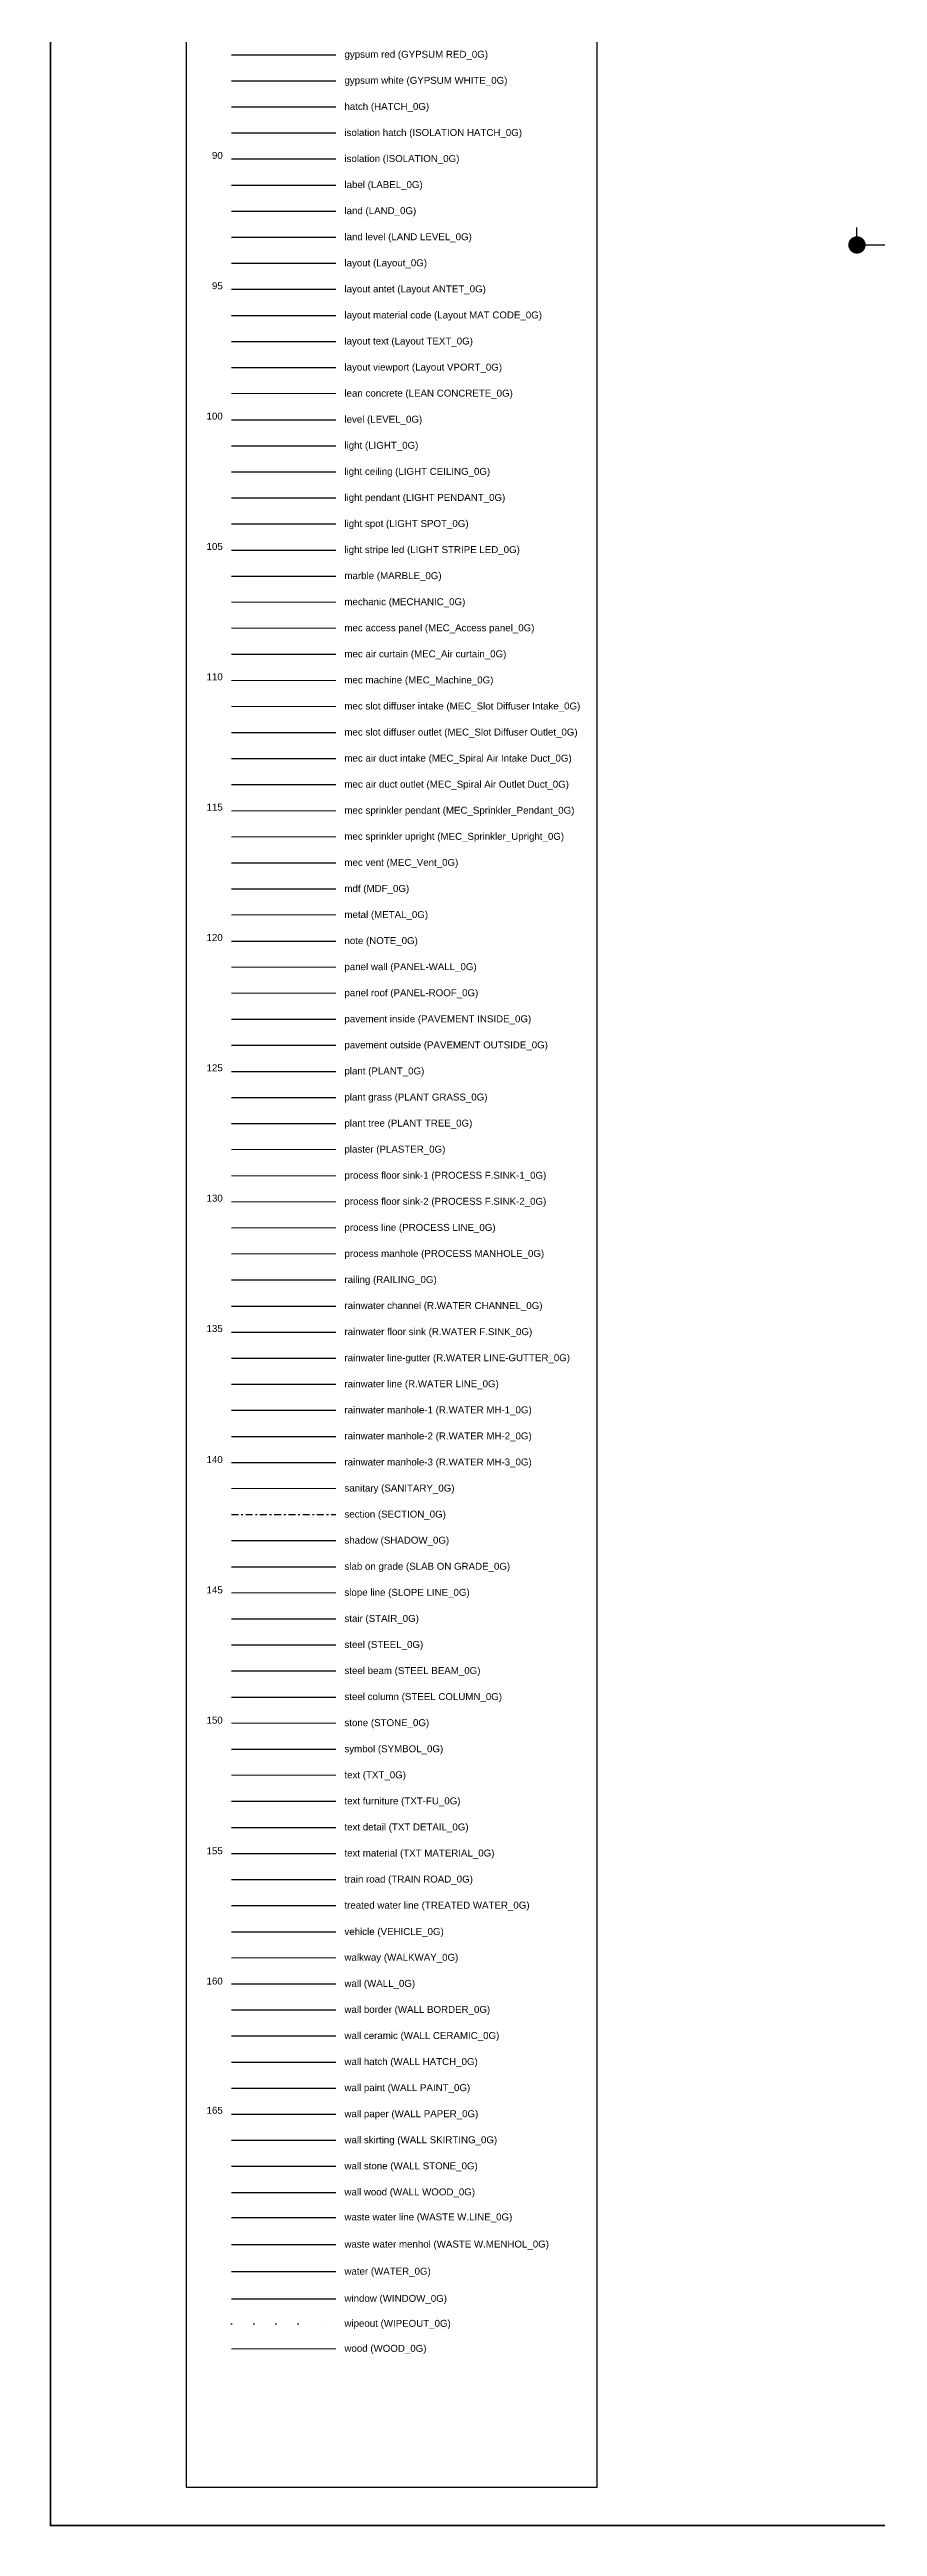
# Model space of a CAD drawing. Header units: millimetres. Extents: x 863 to 22635, y -482 to 12118.
# Drawn here: x 863 to 1339, y 514 to 1940 of the extents above; entities that cross this region are included whole.
import ezdxf
from ezdxf.enums import TextEntityAlignment as Align

# ---------------------------------------------------------------- set-up
doc = ezdxf.new("R2010")
doc.units = ezdxf.units.MM
doc.header["$PDMODE"] = 35
doc.linetypes.add('AXE_D2', pattern=[0.546806, 0.264583, -0.105833, 0.070556, -0.105833])
doc.linetypes.add('DOTX2', pattern=[12.7, 0, -12.7])
for name, color, linetype in [('DIM_0G', 20, 'Continuous'), ('GYPSUM RED_0G', 15, 'Continuous'), ('GYPSUM WHITE_0G', 252, 'Continuous'), ('HATCH_0G', 251, 'Continuous'), ('ISOLATION HATCH_0G', 251, 'Continuous'), ('ISOLATION_0G', 140, 'BATTING'), ('LABEL_0G', 32, 'Continuous'), ('LAND LEVEL_0G', 251, 'Continuous'), ('LAND_0G', 251, 'Continuous'), ('Layout ANTET_0G', 7, 'Continuous'), ('Layout MAT CODE_0G', 94, 'Continuous'), ('Layout TEXT_0G', 7, 'Continuous'), ('Layout VPORT_0G', 230, 'Continuous'), ('Layout_0G', 3, 'Continuous'), ('LEVEL_0G', 83, 'Continuous'), ('LIGHT CEILING_0G', 12, 'Continuous'), ('LIGHT PENDANT_0G', 12, 'Continuous'), ('LIGHT SPOT_0G', 12, 'Continuous'), ('LIGHT STRIPE LED_0G', 12, 'Continuous'), ('LIGHT_0G', 12, 'Continuous'), ('MARBLE_0G', 14, 'Continuous'), ('MDF_0G', 35, 'Continuous'), ('NOTE_0G', 242, 'Continuous'), ('PAVEMENT INSIDE_0G', 23, 'Continuous'), ('PAVEMENT OUTSIDE_0G', 25, 'Continuous'), ('PLANT GRASS_0G', 63, 'Continuous'), ('PLANT TREE_0G', 65, 'Continuous'), ('PLANT_0G', 64, 'Continuous'), ('R.WATER CHANNEL_0G', 245, 'Continuous'), ('R.WATER F.SINK_0G', 191, 'Continuous'), ('R.WATER LINE-GUTTER_0G', 217, 'Continuous'), ('R.WATER LINE_0G', 210, 'Continuous'), ('R.WATER MH-1_0G', 214, 'Continuous'), ('R.WATER MH-2_0G', 203, 'Continuous'), ('R.WATER MH-3_0G', 233, 'Continuous'), ('RAILING_0G', 165, 'Continuous'), ('SECTION_0G', 211, 'AXE_D2'), ('SHADOW_0G', 8, 'Continuous'), ('STAIR_0G', 181, 'Continuous'), ('STEEL BEAM_0G', 103, 'Continuous'), ('STEEL COLUMN_0G', 95, 'Continuous'), ('STEEL_0G', 111, 'Continuous'), ('SYMBOL_0G', 32, 'Continuous'), ('TRAIN ROAD_0G', 31, 'Continuous'), ('TREATED WATER_0G', 130, 'Continuous'), ('TXT DETAIL_0G', 242, 'Continuous'), ('TXT MATERIAL_0G', 123, 'Continuous'), ('TXT-FU_0G', 40, 'Continuous'), ('VEHICLE_0G', 251, 'Continuous'), ('WALL BORDER_0G', 14, 'Continuous'), ('WALL CERAMIC_0G', 127, 'Continuous'), ('WALL HATCH_0G', 8, 'Continuous'), ('WALL PAINT_0G', 61, 'Continuous'), ('WALL PAPER_0G', 63, 'Continuous'), ('WALL SKIRTING_0G', 35, 'Continuous'), ('WALL STONE_0G', 46, 'Continuous'), ('WALL WOOD_0G', 30, 'Continuous'), ('WALL_0G', 151, 'Continuous'), ('WASTE W.LINE_0G', 240, 'Continuous'), ('WASTE W.MENHOL_0G', 242, 'Continuous'), ('WATER_0G', 140, 'Continuous'), ('WINDOW_0G', 46, 'Continuous'), ('WIPEOUT_0G', 185, 'DOTX2')]:
    doc.layers.add(name, color=color, linetype=linetype)
for name, color, linetype, lineweight in [('LEAN CONCRETE_0G', 144, 'Continuous', 15), ('MEC_Access panel_0G', 3, 'Continuous', 0), ('MEC_Machine_0G', 6, 'Continuous', 0), ('MEC_Sprinkler_Pendent_0G', 1, 'Continuous', 5), ('MECHANIC_0G', 6, 'Continuous', 0), ('METAL_0G', 181, 'Continuous', 15), ('PANEL-ROOF_0G', 47, 'Continuous', 15), ('PANEL-WALL_0G', 69, 'Continuous', 15), ('PLASTER_0G', 189, 'Continuous', 9), ('PROCESS F.SINK-1_0G', 43, 'Continuous', 13), ('PROCESS F.SINK-2_0G', 42, 'Continuous', 13), ('PROCESS LINE_0G', 50, 'Continuous', 13), ('PROCESS MANHOLE_0G', 53, 'Continuous', 13), ('SANITARY_0G', 144, 'Continuous', 20), ('SLAB ON GRADE_0G', 216, 'Continuous', 25), ('SLOPE LINE_0G', 40, 'Continuous', 13), ('STONE_0G', 46, 'Continuous', 5), ('TXT_0G', 7, 'Continuous', 13), ('WALKWAY_0G', 30, 'Continuous', 5), ('WOOD_0G', 46, 'Continuous', 5)]:
    doc.layers.add(name, color=color, linetype=linetype, lineweight=lineweight)
for name, color, linetype, true_color in [('MEC_Air curtain_0G', 7, 'Continuous', 0xb38600), ('MEC_Slot Diffuser Outlet_0G', 7, 'Continuous', 0x3945b3), ('MEC_Spiral Air Intake Duct_0G', 7, 'Continuous', 0x00a574), ('MEC_Spiral Air Outlet Duct_0G', 7, 'Continuous', 0x3945b3), ('MEC_Vent_0G', 7, 'Continuous', 0x00a574)]:
    doc.layers.add(name, color=color, linetype=linetype, true_color=true_color)
doc.layers.add('MEC_Slot Diffuser Intake_0G', color=7, linetype='Continuous', lineweight=5, true_color=0x007a6d)
doc.layers.add('MEC_Sprinkler_Upright_0G', color=7, linetype='Continuous', lineweight=5, true_color=0xcc2329)
doc.styles.add('attdef', font='GOTHIC.TTF')
doc.styles.get("Standard").update_dxf_attribs({"font": 'arial.ttf'})
doc.linetypes.add('BATTING', pattern='A,0.00254,-2.54,[134,ltypeshp.shx,S=2.54,R=0,X=-2.54,Y=0],-5.08,[134,ltypeshp.shx,S=2.54,R=180,X=2.54,Y=0],-2.54', length=10.16254)
doc.dimstyles.new('A 1_20MM', dxfattribs={"dimscale": 10, "dimtxt": 4, "dimasz": 1, "dimexe": 1, "dimexo": 3, "dimgap": 1, "dimtad": 1, "dimdec": 1, "dimzin": 9, "dimtxsty": 'Standard', "dimblk": 'dim_dot', "dimcen": 2, "dimclrd": 256, "dimclre": 256, "dimclrt": 256, "dimadec": 1, "dimazin": 2, "dimtfac": 1, "dimtdec": 1, "dimtix": 1, "dimtmove": 2, "dimatfit": 3, "dimldrblk": 'ARCHTICK', "dimfxl": 4, "dimfxlon": 1, "dimarcsym": 0})

# ---------------------------------------------------------------- blocks, each defined once
blk = doc.blocks.new('dim_dot')
at = {"color": 0, "linetype": 'ByBlock'}
blk.add_line((-0.5, 0), (-1, 0), dxfattribs=at)
at = {"color": 0, "linetype": 'ByBlock', "const_width": 0.5}
blk.add_lwpolyline([(-0.25, 0, 1), (0.25, 0, 1)], format="xyb", close=True, dxfattribs=at)
blk = doc.blocks.new('*D69')
at = {"layer": 'Defpoints', "color": 0, "transparency": 16777216}
for p in [(464, 873.2), (1236.5, 873.2), (1236.5, 873.2)]:
    blk.add_point(p, dxfattribs=at)
at = {"layer": 'DIM_0G', "lineweight": -2, "transparency": 16777216}
for p, q in [((464, 873.2), (464, 883.2)), ((474, 873.2), (1226.5, 873.2)), ((1236.5, 873.2), (1236.5, 883.2))]:
    blk.add_line(p, q, dxfattribs=at)
at = {"layer": 'DIM_0G', "lineweight": -2, "transparency": 16777216, "xscale": 10, "yscale": 10, "zscale": 10, "rotation": 180}
blk.add_blockref('dim_dot', (464, 873.2), dxfattribs=at)
at = {"layer": 'DIM_0G', "lineweight": -2, "transparency": 16777216, "xscale": 10, "yscale": 10, "zscale": 10}
blk.add_blockref('dim_dot', (1236.5, 873.2), dxfattribs=at)
at = {"layer": 'DIM_0G', "transparency": 16777216, "insert": (850.3, 907.2), "char_height": 40, "attachment_point": 5}
blk.add_mtext('772,5', dxfattribs=at)
blk = doc.blocks.new('_ArchTick')
at = {"color": 0, "linetype": 'ByBlock', "const_width": 0.15}
blk.add_lwpolyline([(-0.5, -0.5), (0.5, 0.5)], dxfattribs=at)
blk = doc.blocks.new('221014_0G_LAYER-SYMBOL')
blk.add_lwpolyline([(314.51, 2342.66), (78.08, 2342.66), (78.08, -416.88), (314.51, -416.88)], close=True)
at = {"layer": 'DIM_0G', "const_width": 1}
blk.add_lwpolyline([(0, -439.09), (1427.74, -439.09), (1427.74, 2531.85), (0, 2531.85)], close=True, dxfattribs=at)
at = {"layer": 'GYPSUM RED_0G'}
blk.add_line((104.15, 982.66), (164.15, 982.66), dxfattribs=at)
at = {"layer": 'GYPSUM WHITE_0G'}
blk.add_line((104.15, 967.66), (164.15, 967.66), dxfattribs=at)
at = {"layer": 'HATCH_0G'}
blk.add_line((104.15, 952.66), (164.15, 952.66), dxfattribs=at)
at = {"layer": 'ISOLATION HATCH_0G'}
blk.add_line((104.15, 937.66), (164.15, 937.66), dxfattribs=at)
at = {"layer": 'ISOLATION_0G'}
blk.add_line((104.15, 922.66), (164.15, 922.66), dxfattribs=at)
at = {"layer": 'LABEL_0G'}
blk.add_line((104.15, 907.66), (164.15, 907.66), dxfattribs=at)
at = {"layer": 'LAND LEVEL_0G'}
blk.add_line((104.15, 877.66), (164.15, 877.66), dxfattribs=at)
at = {"layer": 'LAND_0G'}
blk.add_line((104.15, 892.66), (164.15, 892.66), dxfattribs=at)
at = {"layer": 'Layout ANTET_0G'}
blk.add_line((104.15, 847.66), (164.15, 847.66), dxfattribs=at)
at = {"layer": 'Layout MAT CODE_0G'}
blk.add_line((104.15, 832.66), (164.15, 832.66), dxfattribs=at)
at = {"layer": 'Layout TEXT_0G'}
blk.add_line((104.15, 817.66), (164.15, 817.66), dxfattribs=at)
at = {"layer": 'Layout VPORT_0G'}
blk.add_line((104.15, 802.66), (164.15, 802.66), dxfattribs=at)
at = {"layer": 'Layout_0G'}
blk.add_line((104.15, 862.66), (164.15, 862.66), dxfattribs=at)
at = {"layer": 'LEAN CONCRETE_0G'}
blk.add_line((104.15, 787.66), (164.15, 787.66), dxfattribs=at)
at = {"layer": 'LEVEL_0G'}
blk.add_line((104.15, 772.66), (164.15, 772.66), dxfattribs=at)
at = {"layer": 'LIGHT CEILING_0G'}
blk.add_line((104.15, 742.66), (164.15, 742.66), dxfattribs=at)
at = {"layer": 'LIGHT PENDANT_0G'}
blk.add_line((104.15, 727.66), (164.15, 727.66), dxfattribs=at)
at = {"layer": 'LIGHT SPOT_0G'}
blk.add_line((104.15, 712.66), (164.15, 712.66), dxfattribs=at)
at = {"layer": 'LIGHT STRIPE LED_0G'}
blk.add_line((104.15, 697.66), (164.15, 697.66), dxfattribs=at)
at = {"layer": 'LIGHT_0G'}
blk.add_line((104.15, 757.66), (164.15, 757.66), dxfattribs=at)
at = {"layer": 'MARBLE_0G'}
blk.add_line((104.15, 682.66), (164.15, 682.66), dxfattribs=at)
at = {"layer": 'MDF_0G'}
blk.add_line((104.15, 502.66), (164.15, 502.66), dxfattribs=at)
at = {"layer": 'MEC_Access panel_0G'}
blk.add_line((104.15, 652.66), (164.15, 652.66), dxfattribs=at)
at = {"layer": 'MEC_Air curtain_0G'}
blk.add_line((104.15, 637.66), (164.15, 637.66), dxfattribs=at)
at = {"layer": 'MEC_Machine_0G'}
blk.add_line((104.15, 622.66), (164.15, 622.66), dxfattribs=at)
at = {"layer": 'MEC_Slot Diffuser Intake_0G'}
blk.add_line((104.15, 607.66), (164.15, 607.66), dxfattribs=at)
at = {"layer": 'MEC_Slot Diffuser Outlet_0G'}
blk.add_line((104.15, 592.66), (164.15, 592.66), dxfattribs=at)
at = {"layer": 'MEC_Spiral Air Intake Duct_0G'}
blk.add_line((104.15, 577.66), (164.15, 577.66), dxfattribs=at)
at = {"layer": 'MEC_Spiral Air Outlet Duct_0G'}
blk.add_line((104.15, 562.66), (164.15, 562.66), dxfattribs=at)
at = {"layer": 'MEC_Sprinkler_Pendent_0G'}
blk.add_line((104.15, 547.66), (164.15, 547.66), dxfattribs=at)
at = {"layer": 'MEC_Sprinkler_Upright_0G'}
blk.add_line((104.15, 532.66), (164.15, 532.66), dxfattribs=at)
at = {"layer": 'MEC_Vent_0G'}
blk.add_line((104.15, 517.66), (164.15, 517.66), dxfattribs=at)
at = {"layer": 'MECHANIC_0G'}
blk.add_line((104.15, 667.66), (164.15, 667.66), dxfattribs=at)
at = {"layer": 'METAL_0G'}
blk.add_line((104.15, 487.66), (164.15, 487.66), dxfattribs=at)
at = {"layer": 'NOTE_0G'}
blk.add_line((104.15, 472.66), (164.15, 472.66), dxfattribs=at)
at = {"layer": 'PANEL-ROOF_0G'}
blk.add_line((104.15, 442.66), (164.15, 442.66), dxfattribs=at)
at = {"layer": 'PANEL-WALL_0G'}
blk.add_line((104.15, 457.66), (164.15, 457.66), dxfattribs=at)
at = {"layer": 'PAVEMENT INSIDE_0G'}
blk.add_line((104.15, 427.66), (164.15, 427.66), dxfattribs=at)
at = {"layer": 'PAVEMENT OUTSIDE_0G'}
blk.add_line((104.15, 412.66), (164.15, 412.66), dxfattribs=at)
at = {"layer": 'PLANT GRASS_0G'}
blk.add_line((104.15, 382.66), (164.15, 382.66), dxfattribs=at)
at = {"layer": 'PLANT TREE_0G'}
blk.add_line((104.15, 367.66), (164.15, 367.66), dxfattribs=at)
at = {"layer": 'PLANT_0G'}
blk.add_line((104.15, 397.66), (164.15, 397.66), dxfattribs=at)
at = {"layer": 'PLASTER_0G'}
blk.add_line((104.15, 352.66), (164.15, 352.66), dxfattribs=at)
at = {"layer": 'PROCESS F.SINK-1_0G'}
blk.add_line((104.15, 337.66), (164.15, 337.66), dxfattribs=at)
at = {"layer": 'PROCESS F.SINK-2_0G'}
blk.add_line((104.15, 322.66), (164.15, 322.66), dxfattribs=at)
at = {"layer": 'PROCESS LINE_0G'}
blk.add_line((104.15, 307.66), (164.15, 307.66), dxfattribs=at)
at = {"layer": 'PROCESS MANHOLE_0G'}
blk.add_line((104.15, 292.66), (164.15, 292.66), dxfattribs=at)
at = {"layer": 'R.WATER CHANNEL_0G'}
blk.add_line((104.15, 262.66), (164.15, 262.66), dxfattribs=at)
at = {"layer": 'R.WATER F.SINK_0G'}
blk.add_line((104.15, 247.66), (164.15, 247.66), dxfattribs=at)
at = {"layer": 'R.WATER LINE-GUTTER_0G'}
blk.add_line((104.15, 232.66), (164.15, 232.66), dxfattribs=at)
at = {"layer": 'R.WATER LINE_0G'}
blk.add_line((104.15, 217.66), (164.15, 217.66), dxfattribs=at)
at = {"layer": 'R.WATER MH-1_0G'}
blk.add_line((104.15, 202.66), (164.15, 202.66), dxfattribs=at)
at = {"layer": 'R.WATER MH-2_0G'}
blk.add_line((104.15, 187.66), (164.15, 187.66), dxfattribs=at)
at = {"layer": 'R.WATER MH-3_0G'}
blk.add_line((104.15, 172.66), (164.15, 172.66), dxfattribs=at)
at = {"layer": 'RAILING_0G'}
blk.add_line((104.15, 277.66), (164.15, 277.66), dxfattribs=at)
at = {"layer": 'SANITARY_0G'}
blk.add_line((104.15, 157.66), (164.15, 157.66), dxfattribs=at)
at = {"layer": 'SECTION_0G', "ltscale": 15}
blk.add_line((104.15, 142.66), (164.15, 142.66), dxfattribs=at)
at = {"layer": 'SHADOW_0G'}
blk.add_line((104.15, 127.66), (164.15, 127.66), dxfattribs=at)
at = {"layer": 'SLAB ON GRADE_0G'}
blk.add_line((104.15, 112.66), (164.15, 112.66), dxfattribs=at)
at = {"layer": 'SLOPE LINE_0G'}
blk.add_line((104.15, 97.66), (164.15, 97.66), dxfattribs=at)
at = {"layer": 'STAIR_0G'}
blk.add_line((104.15, 82.66), (164.15, 82.66), dxfattribs=at)
at = {"layer": 'STEEL BEAM_0G'}
blk.add_line((104.15, 52.66), (164.15, 52.66), dxfattribs=at)
at = {"layer": 'STEEL COLUMN_0G'}
blk.add_line((104.15, 37.66), (164.15, 37.66), dxfattribs=at)
at = {"layer": 'STEEL_0G'}
blk.add_line((104.15, 67.66), (164.15, 67.66), dxfattribs=at)
at = {"layer": 'STONE_0G'}
blk.add_line((104.15, 22.66), (164.15, 22.66), dxfattribs=at)
at = {"layer": 'SYMBOL_0G'}
blk.add_line((104.15, 7.66), (164.15, 7.66), dxfattribs=at)
at = {"layer": 'TRAIN ROAD_0G'}
blk.add_line((104.15, -67.34), (164.15, -67.34), dxfattribs=at)
at = {"layer": 'TREATED WATER_0G'}
blk.add_line((104.15, -82.34), (164.15, -82.34), dxfattribs=at)
at = {"layer": 'TXT DETAIL_0G'}
blk.add_line((104.15, -37.34), (164.15, -37.34), dxfattribs=at)
at = {"layer": 'TXT MATERIAL_0G'}
blk.add_line((104.15, -52.34), (164.15, -52.34), dxfattribs=at)
at = {"layer": 'TXT-FU_0G'}
blk.add_line((104.15, -22.34), (164.15, -22.34), dxfattribs=at)
at = {"layer": 'TXT_0G'}
blk.add_line((104.15, -7.34), (164.15, -7.34), dxfattribs=at)
at = {"layer": 'VEHICLE_0G'}
blk.add_line((104.15, -97.5), (164.15, -97.5), dxfattribs=at)
at = {"layer": 'WALKWAY_0G'}
blk.add_line((104.15, -112.34), (164.15, -112.34), dxfattribs=at)
at = {"layer": 'WALL BORDER_0G'}
blk.add_line((104.15, -142.34), (164.15, -142.34), dxfattribs=at)
at = {"layer": 'WALL CERAMIC_0G'}
blk.add_line((104.15, -157.34), (164.15, -157.34), dxfattribs=at)
at = {"layer": 'WALL HATCH_0G'}
blk.add_line((104.15, -172.34), (164.15, -172.34), dxfattribs=at)
at = {"layer": 'WALL PAINT_0G'}
blk.add_line((104.15, -187.34), (164.15, -187.34), dxfattribs=at)
at = {"layer": 'WALL PAPER_0G'}
blk.add_line((104.15, -202.34), (164.15, -202.34), dxfattribs=at)
at = {"layer": 'WALL SKIRTING_0G'}
blk.add_line((104.15, -217.34), (164.15, -217.34), dxfattribs=at)
at = {"layer": 'WALL STONE_0G'}
blk.add_line((104.15, -232.34), (164.15, -232.34), dxfattribs=at)
at = {"layer": 'WALL WOOD_0G'}
blk.add_line((104.15, -247.34), (164.15, -247.34), dxfattribs=at)
at = {"layer": 'WALL_0G'}
blk.add_line((104.15, -127.34), (164.15, -127.34), dxfattribs=at)
at = {"layer": 'WASTE W.LINE_0G'}
blk.add_line((104.15, -261.72), (164.15, -261.72), dxfattribs=at)
at = {"layer": 'WASTE W.MENHOL_0G'}
blk.add_line((104.15, -277.34), (164.15, -277.34), dxfattribs=at)
at = {"layer": 'WATER_0G'}
blk.add_line((104.15, -292.96), (164.15, -292.96), dxfattribs=at)
at = {"layer": 'WINDOW_0G'}
blk.add_line((104.15, -308.58), (164.15, -308.58), dxfattribs=at)
at = {"layer": 'WIPEOUT_0G'}
blk.add_line((104.15, -322.96), (164.15, -322.96), dxfattribs=at)
at = {"layer": 'WOOD_0G'}
blk.add_line((104.15, -337.34), (164.15, -337.34), dxfattribs=at)
at = {"char_height": 4}
for s, width, heights, insert, attachment_point in [('gypsum red (GYPSUM RED_0G)', 145.3597, [0], (169.15, 984.91), 1), ('gypsum white (GYPSUM WHITE_0G)', 145.3597, [0], (169.15, 969.91), 1), ('hatch (HATCH_0G)', 145.3597, [0], (169.15, 954.91), 1), ('90', 6.2187, [0], (99.15, 922.66), 9), ('isolation hatch (ISOLATION HATCH_0G)', 145.3597, [0], (169.15, 939.91), 1), ('isolation (ISOLATION_0G)', 145.3597, [0], (169.15, 924.91), 1), ('label (LABEL_0G)', 145.3597, [0], (169.15, 909.91), 1), ('land (LAND_0G)', 145.3597, [0], (169.15, 894.91), 1), ('land level (LAND LEVEL_0G)', 145.3597, [0], (169.15, 879.91), 1), ('layout (Layout_0G)', 145.3597, [0], (169.15, 864.91), 1), ('95', 6.2187, [0], (99.15, 847.66), 9), ('layout antet (Layout ANTET_0G)', 145.3597, [0], (169.15, 849.91), 1), ('layout material code (Layout MAT CODE_0G)', 145.3597, [0], (169.15, 834.91), 1), ('layout text (Layout TEXT_0G)', 145.3597, [0], (169.15, 819.91), 1), ('layout viewport (Layout VPORT_0G)', 145.3597, [0], (169.15, 804.91), 1), ('lean concrete (LEAN CONCRETE_0G)', 145.3597, [0], (169.15, 789.91), 1), ('100', 6.2187, [0], (99.15, 772.66), 9), ('level (LEVEL_0G)', 145.3597, [0], (169.15, 774.91), 1), ('light (LIGHT_0G)', 145.3597, [0], (169.15, 759.91), 1), ('light ceiling (LIGHT CEILING_0G)', 145.3597, [0], (169.15, 744.91), 1), ('light pendant (LIGHT PENDANT_0G)', 145.3597, [0], (169.15, 729.91), 1), ('light spot (LIGHT SPOT_0G)', 145.3597, [0], (169.15, 714.91), 1), ('105', 6.2187, [0], (99.15, 697.66), 9), ('light stripe led (LIGHT STRIPE LED_0G)', 145.9965, [0], (169.15, 699.91), 1), ('marble (MARBLE_0G)', 145.3597, [0], (169.15, 684.91), 1), ('mechanic (MECHANIC_0G)', 145.3597, [0], (169.15, 669.91), 1), ('mec access panel (MEC_Access panel_0G)', 145.3597, [0], (169.15, 654.91), 1), ('mec air curtain (MEC_Air curtain_0G)', 145.3597, [0], (169.15, 639.91), 1), ('110', 6.2187, [0], (99.15, 622.66), 9), ('mec machine (MEC_Machine_0G)', 145.3597, [0], (169.15, 624.91), 1), ('mec slot diffuser intake (MEC_Slot Diffuser Intake_0G)', 145.3597, [0], (169.15, 609.91), 1), ('mec slot diffuser outlet (MEC_Slot Diffuser Outlet_0G)', 145.3597, [0], (169.15, 594.91), 1), ('mec air duct intake (MEC_Spiral Air Intake Duct_0G)', 145.3597, [0], (169.15, 579.91), 1), ('mec air duct outlet (MEC_Spiral Air Outlet Duct_0G)', 145.3597, [0], (169.15, 564.91), 1), ('115', 6.2187, [0], (99.15, 547.66), 9), ('mec sprinkler pendant (MEC_Sprinkler_Pendant_0G)', 145.3597, [0], (169.15, 549.91), 1), ('mec sprinkler upright (MEC_Sprinkler_Upright_0G)', 145.3597, [0], (169.15, 534.91), 1), ('mec vent (MEC_Vent_0G)', 145.3597, [0], (169.15, 519.91), 1), ('mdf (MDF_0G)', 145.3597, [0], (169.15, 504.91), 1), ('metal (METAL_0G)', 145.3597, [0], (169.15, 489.91), 1), ('120', 6.2187, [0], (99.15, 472.66), 9), ('note (NOTE_0G)', 145.3597, [0], (169.15, 474.91), 1), ('panel wall (PANEL-WALL_0G)', 145.3597, [0], (169.15, 459.91), 1), ('panel roof (PANEL-ROOF_0G)', 145.3597, [0], (169.15, 444.91), 1), ('pavement inside (PAVEMENT INSIDE_0G)', 145.3597, [0], (169.15, 429.91), 1), ('pavement outside (PAVEMENT OUTSIDE_0G)', 145.3597, [0], (169.15, 414.91), 1), ('125', 6.2187, [0], (99.15, 397.66), 9), ('plant (PLANT_0G)', 145.3597, [0], (169.15, 399.91), 1), ('plant grass (PLANT GRASS_0G)', 145.3597, [0], (169.15, 384.91), 1), ('plant tree (PLANT TREE_0G)', 145.3597, [0], (169.15, 369.91), 1), ('plaster (PLASTER_0G)', 145.3597, [0], (169.15, 354.91), 1), ('process floor sink-1 (PROCESS F.SINK-1_0G)', 145.3597, [0], (169.15, 339.91), 1), ('130', 6.2187, [0], (99.15, 322.66), 9), ('process floor sink-2 (PROCESS F.SINK-2_0G)', 145.3597, [0], (169.15, 324.91), 1), ('process line (PROCESS LINE_0G)', 145.3597, [0], (169.15, 309.91), 1), ('process manhole (PROCESS MANHOLE_0G)', 145.3597, [0], (169.15, 294.91), 1), ('railing (RAILING_0G)', 145.3597, [0], (169.15, 279.91), 1), ('rainwater channel (R.WATER CHANNEL_0G)', 145.3597, [0], (169.15, 264.91), 1), ('135', 6.2187, [0], (99.15, 247.66), 9), ('rainwater floor sink (R.WATER F.SINK_0G)', 145.3597, [0], (169.15, 249.91), 1), ('rainwater line-gutter (R.WATER LINE-GUTTER_0G)', 145.3597, [0], (169.15, 234.91), 1), ('rainwater line (R.WATER LINE_0G)', 145.3597, [0], (169.15, 219.91), 1), ('rainwater manhole-1 (R.WATER MH-1_0G)', 145.3597, [0], (169.15, 204.91), 1), ('rainwater manhole-2 (R.WATER MH-2_0G)', 145.3597, [0], (169.15, 189.91), 1), ('140', 6.2187, [0], (99.15, 172.27), 9), ('rainwater manhole-3 (R.WATER MH-3_0G)', 145.3597, [0], (169.15, 174.91), 1), ('sanitary (SANITARY_0G)', 145.3597, [0], (169.15, 159.91), 1), ('section (SECTION_0G)', 145.3597, [0], (169.15, 144.91), 1), ('shadow (SHADOW_0G)', 145.3597, [0], (169.15, 129.91), 1), ('slab on grade (SLAB ON GRADE_0G)', 145.3597, [0], (169.15, 114.91), 1), ('145', 6.2187, [4.08], (99.15, 97.27), 9), ('slope line (SLOPE LINE_0G)', 145.3597, [0], (169.15, 99.91), 1), ('stair (STAIR_0G)', 145.3597, [0], (169.15, 84.91), 1), ('steel (STEEL_0G)', 145.3597, [0], (169.15, 69.91), 1), ('steel beam (STEEL BEAM_0G)', 145.3597, [0], (169.15, 54.91), 1), ('steel column (STEEL COLUMN_0G)', 145.3597, [0], (169.15, 39.91), 1), ('150', 6.2187, [4.08], (99.15, 22.27), 9), ('stone (STONE_0G)', 145.3597, [0], (169.15, 24.91), 1), ('symbol (SYMBOL_0G)', 145.3597, [0], (169.15, 9.91), 1), ('text (TXT_0G)', 145.3597, [0], (169.15, -5.09), 1), ('text furniture (TXT-FU_0G)', 145.3597, [0], (169.15, -20.09), 1), ('text detail (TXT DETAIL_0G)', 145.3597, [0], (169.15, -35.09), 1), ('155', 6.2187, [4.08], (99.15, -52.89), 9), ('text material (TXT MATERIAL_0G)', 145.3597, [0], (169.15, -50.09), 1), ('train road (TRAIN ROAD_0G)', 145.3597, [0], (169.15, -65.09), 1), ('treated water line (TREATED WATER_0G)', 145.3597, [0], (169.15, -80.09), 1), ('vehicle (VEHICLE_0G)', 145.3597, [0], (169.15, -95.25), 1), ('walkway (WALKWAY_0G)', 145.3597, [0], (169.15, -110.09), 1), ('160', 6.2187, [4.08], (99.15, -127.81), 9), ('wall (WALL_0G)', 145.3597, [0], (169.15, -125.09), 1), ('wall border (WALL BORDER_0G)', 145.3597, [0], (169.15, -140.09), 1), ('wall ceramic (WALL CERAMIC_0G)', 145.3597, [0], (169.15, -155.09), 1), ('wall hatch (WALL HATCH_0G)', 145.3597, [0], (169.15, -170.09), 1), ('wall paint (WALL PAINT_0G)', 145.3597, [0], (169.15, -185.09), 1), ('165', 6.2187, [4.08], (99.15, -202.19), 9), ('wall paper (WALL PAPER_0G)', 145.3597, [0], (169.15, -200.09), 1), ('wall skirting (WALL SKIRTING_0G)', 145.3597, [0], (169.15, -215.09), 1), ('wall stone (WALL STONE_0G)', 145.3597, [0], (169.15, -230.09), 1), ('wall wood (WALL WOOD_0G)', 145.3597, [0], (169.15, -245.09), 1), ('waste water line (WASTE W.LINE_0G)', 144.8075, [0], (169.15, -259.47), 1), ('waste water menhol (WASTE W.MENHOL_0G)', 144.8075, [0], (169.15, -275.09), 1), ('water (WATER_0G)', 144.8075, [0], (169.15, -290.71), 1), ('window (WINDOW_0G)', 145.3597, [0], (169.15, -306.33), 1), ('wipeout (WIPEOUT_0G)', 145.3597, [0], (169.15, -320.71), 1), ('wood (WOOD_0G)', 145.3597, [0], (169.15, -335.09), 1)]:
    blk.add_mtext_dynamic_manual_height_columns(s, width=width, gutter_width=6, heights=heights, dxfattribs=dict(at, insert=insert, attachment_point=attachment_point))
at = {"color": 0, "style": 'attdef', "flags": 4}
for tag, p in [('W1', (781.66, 1512.9)), ('F1', (781.66, 1435.4)), ('C1', (781.66, 1368.08)), ('M1', (781.66, 1309.9))]:
    blk.add_attdef(tag, text='', height=1.1, dxfattribs=at).set_placement(p, align=Align.MIDDLE_CENTER)
at = {"layer": 'DIM_0G'}
dim = blk.add_linear_dim(base=(1236.51, 873.19), p1=(464, 873.19), p2=(1236.51, 873.19), dimstyle='A 1_20MM', dxfattribs=at)
dim.commit()
dim.dimension.update_dxf_attribs({"geometry": '*D69', "text_midpoint": (850.26, 907.23)})

msp = doc.modelspace()

# ---------------------------------------------------------------- block references
at = {"layer": 'DIM_0G'}
msp.add_blockref('221014_0G_LAYER-SYMBOL', (863.5, 953.89), dxfattribs=at)

doc.saveas('drawing.dxf')
